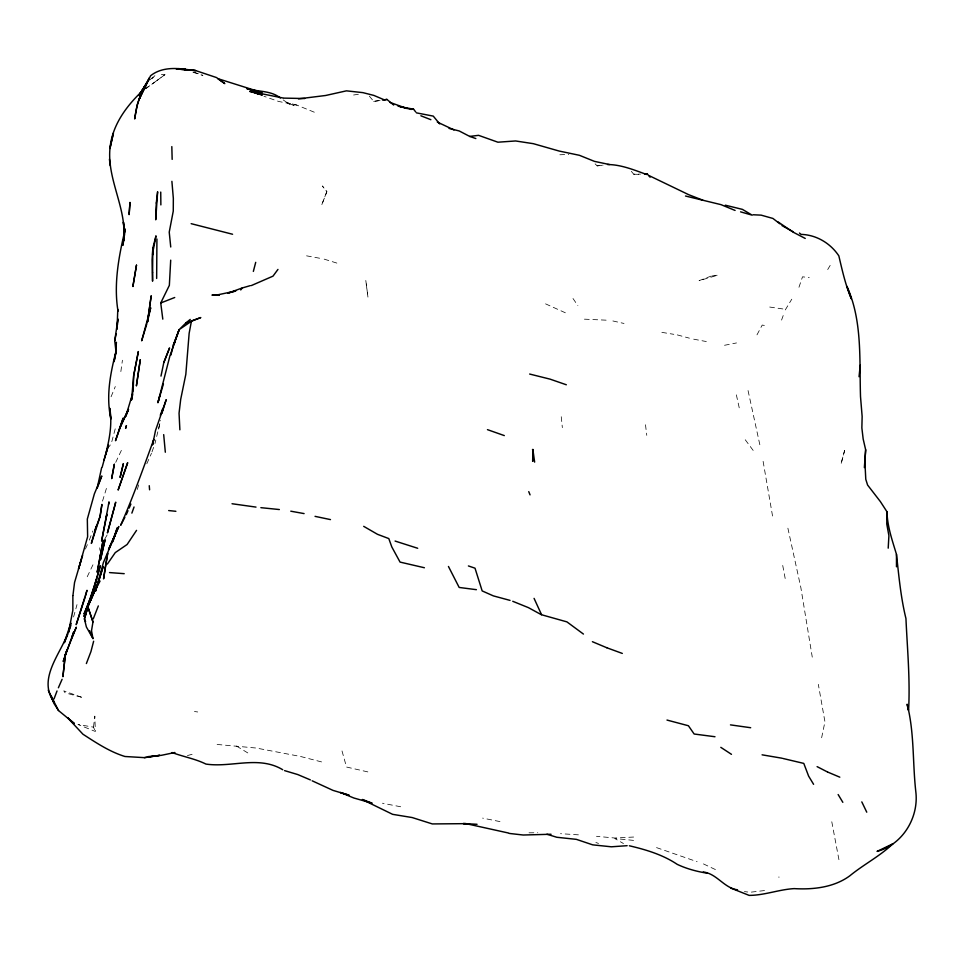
<?xml version="1.0" encoding="UTF-8"?>
<svg xmlns="http://www.w3.org/2000/svg" width="964" height="964" viewBox="0 0 964 964"><rect width="100%" height="100%" fill="white"/><g stroke="black" fill="none" stroke-linecap="round" stroke-linejoin="round"><path stroke-width="0.72" stroke-dasharray="4.82 3.62" d="M93.484 727.157L94.834 716.107L95.352 731.483L77.951 724.482L93.484 727.157L95.352 731.483M120.849 371.574L122.428 360.247M159.795 423.618L154.975 443.548M158.674 429.149L160.446 420.461M821.629 737.749L824.943 721.783L818.328 684.368M115.222 428.847L111.932 441.223L109.45 446.585M73.577 616.96L77.012 604.633M106.414 488.423L101.63 504.003M137.25 489.483L139.021 483.94M781.575 320.084L784.238 312.637M151.975 451.935L153.975 446.344M326.579 192.185L321.578 205.272L326.88 191.715L322.338 185.968L326.88 191.715M89.327 540.081L92.833 530.995M111.077 396.758L115.294 386.528M85.422 549.058L88.821 541.382M146.793 463.78L151.469 453.333M115.716 462.371L122.079 448.911M87.218 576.761L94.098 562.434M756.981 334.845L762.211 325.061L765.524 325.651M104.751 539.093L107.619 534.128M827.702 269.546L830.51 264.835M785.274 309.926L791.769 299.202M798.963 287.26L802.506 276.813L809.218 277.584M164.928 74.674L154.204 82.53L164.928 74.674L158 74.373M152.023 78.735L154.915 75.626M149.553 80.193L154.818 75.529M145.901 88.628L154.433 82.193M144.817 89.001L154.433 82.53M187.438 755.559L192.595 754.173M724.53 345.281L736.484 342.943M353.607 95.002L359.452 94.098M369.357 96.123L373.683 101.377L381.021 100.28M373.683 101.377L380.515 100.497M595.113 163.832L597.126 165.868L603.078 165.109M764.512 890.555L749.908 892.278L744.449 891.604M597.126 165.868L603.958 165.121M633.625 837.041L614.755 838.017L596.499 836.306M559.867 154.782L568.808 154.348M631.312 171.315L633.722 174.219L640.518 174.11M529.031 832.812L537.779 832.751M633.722 174.219L639.445 174.351M606.103 320.168L583.569 319.132M778.587 877.083L779.189 877.095M578.388 834.836L560.53 833.679M217.117 744.449L256.219 748.04L300.479 756.463L324.651 762.717M633.541 840.391L614.767 838.511L623.443 843.524M194.463 711.516L197.704 711.974M769.718 307.046L782.925 308.962M661.87 332.363L673.8 334.315M499.967 821.593L482.627 818.111M400.663 806.76L382.467 803.229M306.564 255.834L321.554 258.581M693.706 339.183L706.323 341.545M612.899 320.964L624.009 323.458M314.3 112.21L296.888 105.112L278.512 101.425L263.943 96.255M367.838 771.911L346.498 767.031L341.401 748.739M296.888 105.112L287.139 102.678L294.153 105.715L286.465 102.28L289.983 104.618L282.777 99.641M677.306 334.906L689.393 338.171M324.181 259.135L337.906 263.413M656.544 847.609L697.105 861.708M192.981 72.24L202.705 75.397M193.836 72.119L202.91 75.385M703.431 863.913L717.794 870.685M595.885 842.464L598.487 843.44M565.35 312.782L545.19 303.684M236.469 746.04L249.23 753.8M745.256 439.777L753.908 451.417M573.002 298.515L577.882 305.624M748.052 390.565L760.114 446.007M782.72 565.458L785.636 580.906M739.231 407.808L736.243 394.3M787.889 528.188L800.867 587.666L812.266 657.135M763.114 461.358L772.598 516.33M831.787 821.774L839.572 863.069M645.494 424.763L646.772 435.33M561.253 416.737L562.349 427.642M99.726 547.781L99.919 550.287M844.621 450.465L840.957 464.262L844.621 450.465M711.287 276.029L699.081 280.669L718.06 275.114L711.287 276.029M81.398 697.201L65.154 692.851L63.757 690.851L81.398 697.201M366.441 285.26L365.79 280.416L367.971 297.31L366.441 285.26"/><path stroke-width="1.45" d="M72.878 595.86L72.854 610.284L68.528 632.396L70.866 625.359M532.863 449.489L532.682 461.31L532.863 449.489L534.646 462.13M799.457 233.035L801.012 234.385C816.351 234.782 830.414 243.217 838.837 255.858C842.247 270.342 845.464 285.019 851.357 298.852L846.898 286.332C862.551 320.771 859.31 359.717 860.515 396.638L862.141 416.448L861.864 427.896L863.166 438.982L865.66 449.814L864.889 461.684L865.78 479.301L867.588 485.037L880.361 501.569L886.988 511.776L886.76 523.97L888.904 535.635L888.206 548.167M156.65 278.463L156.927 239.012M152.625 254.906L152.83 248.146L155.999 235.843L153.397 249.278M133.128 391.902L133.671 375.659L138.346 351.583L133.671 375.659L131.562 399.903L132.61 394.565M117.042 329.351L117.789 309.432M908.594 710.022C910.233 679.451 907.317 648.989 905.943 618.526C900.774 597.463 898.858 575.906 896.472 554.372C892.29 540.346 887.35 526.597 886.988 511.776M118.018 311.203C113.475 283.765 118.934 255.629 125.248 229.01L122.898 245.29L124.428 235.096L123.404 222.094L124.452 231.505L123.633 240.325C127.212 208.995 106.992 179.846 109.956 148.492C112.089 125.236 126.308 106.1 142.744 90.568M865.66 449.814L864.359 467.6M170.7 260.16L169.351 285.368L160.735 302.985L162.796 319.144M117.427 324.904L117.945 318.964L114.74 340.738L115.921 351.004L116.367 342.28L115.632 354.149L114.041 361.705L116.343 350.004C110.667 372.08 105.811 395.276 110.727 418.027L110.752 419.123L109.763 408.278C113.186 428.305 107.341 448.127 102.136 467.299M859.044 376.719L860.237 365.199M72.939 595.451L74.553 582.497L81.398 559.228M101.569 467.986L97.183 488.194L101.786 475.999L94.364 493.893L87.326 519.066L87.628 536.743L78.542 568.917L82.591 555.445M88.435 603.982L88.616 603.38L87.772 606.609L92.978 621.937L91.508 630.745L92.966 638.566L86.386 626.986L84.434 618.936L100.316 565.784L94.002 588.691L83.989 616.502L92.725 592.788L96.581 579.497L84.736 614.14M99.955 558.277L103.1 540.238L97.171 572.279L100.846 553.083M106.185 517.716L106.884 514.354L101.606 541.117L109.028 501.895L108.595 504.341M191.402 321.265L179.159 329.628L185.932 322.916L200.813 317.554L191.402 321.265L189.149 333.315L185.823 374.333L180.69 399.397L179.051 413.219L179.882 429.811M161.88 413.399L166.206 399.686L155.505 430.534L152.589 444.826L153.782 439.464C143.275 468.311 133.08 497.183 120.681 525.247L124.886 517.294M114.74 340.738L116.174 333.628M162.036 412.544L162.868 408.387L160.301 415.231M120.247 477.18L123.368 463.624L120.03 477.288M160.988 376.105L163.808 362.572L169.568 347.92L163.808 362.56M131.14 400.265L132.466 394.686M170.881 355.077L173.496 344.787L179.123 329.736L173.363 345.16L174.954 342.208M69.529 628.444L70.878 623.166L64.359 642.506M163.434 383.865L157.951 402.603L159.699 395.855M253.351 271.414L255.713 262.341M93.641 641.217L90.953 651.556L86.374 663.545M157.951 402.603L169.905 355.957L179.039 329.977M85.555 595.788L87.001 590.317L76.192 624.672L85.121 597.222M88.616 603.38L84.434 618.936L85.579 621.551M85.157 616.092L87.772 606.609L94.4 591.547L87.772 606.609L92.978 621.937M95.171 529.887L100.232 515.993L101.919 504.437L99.858 517.343L100.232 515.993L91.351 543.419L96.183 526.284M105.727 454.647L108.522 445.055L103.931 460.25M132.719 393.252L125.778 416.328L128.513 409.411L119.958 427.618L115.511 440.717L123.175 418.087L119.09 430.185M146.877 323.711L141.66 340.81L150.685 307.769L147.347 322.313M97.858 583.919L89.423 602.958L97.858 583.919L103.196 566.495L95.556 591.125L103.389 562.578L118.813 526.501L108.534 549.48L114.873 535.225L113.162 539.732L117.21 527.898L112.86 541.696M89.652 601.259L92.942 591.643M93.243 618.936L98.328 605.922M90.616 598.668L92.725 592.788L84.025 614.008L90.074 599.945M131.863 513.125L134.044 506.992M54.032 698.888L57.021 690.971M64.407 642.614L68.01 633.673M126.284 514.643L128.007 510.691M129.164 508.064L130.887 504.112M58.382 687.778L62.094 679.295M119.958 427.618L128.405 409.266M67.082 635.348C58.587 656.195 38.114 679.753 53.9 701.913L48.26 690.224M94.906 590.631L100.051 581.063M138.852 95.4L146.395 83.892L138.852 95.4L145.709 84.928M136.551 530.357L127.115 544.491L115.27 552.601L107.365 564.061M240.723 289.947L242.229 287.971L250.254 285.645M277.957 269.414L272.993 276.15L251.327 285.573M146.251 84.928C139.31 94.701 136.31 107.112 134.671 118.97L137.153 104.931L142.262 90.363L149.36 77.964L139.479 98.653L150.589 75.734C160.542 67.805 173.568 67.733 185.558 69.336L178.605 68.613M185.932 322.916L190.221 319.421M650.098 177.183L647.314 173.99L646.615 174.508C634.119 169.953 620.912 164.555 607.537 164.531M141.033 92.098L143.467 90.363M160.735 302.985L174.725 297.502M242.229 287.971L227.721 293.225L235.758 290.995L216.37 295.129L211.96 295.092L219.286 295.309M144.383 757.644L159.542 755.39L144.383 757.644L124.959 756.499C109.559 751.727 96.207 742.786 82.964 734.231L67.576 717.746L74.312 723.518L58.491 710.528L53.851 703.274L50.863 695.55L58.491 710.528M393.686 105.04L386.889 99.4L384.612 99.979L373.924 95.436L362.898 92.64L346.425 90.845L325.663 95.484L298.466 98.87M174.918 752.498L161.458 755.306L148.215 756.595M382.491 100.063L386.889 99.4M449.043 128.417L459.213 130.959L469.721 136.418L478.566 135.334L497.906 142.202L515.607 140.961L533.357 143.684L559.144 151.047L579.412 155.3L594.427 161.362L609.429 164.531M415.725 111.945L413.532 109.173L410.989 109.378L398.012 106.124M627.154 845.681L611.381 846.802L592.703 844.85L576.376 839.355L556.806 837.27L546.937 834.234M551.022 834.258L523.223 835.017L509.402 833.45M644.603 174.038L647.314 173.99M283.826 98.111L304.672 98.533M508.715 833.077L466.07 823.654L432.318 823.931L412.158 817.544L392.625 814.339L362.404 799.602M466.07 823.654L463.274 823.569L477.06 824.292M753.197 214.767L761.138 215.141L772.911 218.442L779.996 223.877M109.522 572.58L124.211 573.676M413.532 109.173L400.313 106.775M260.87 507.667L279.355 509.546M168.688 510.559L175.882 511.294M476.409 589.679L459.165 587.45L448.453 566.471M730.471 724.88L750.679 727.724M714.987 736.737L694.152 734.014L688.417 725.747L666.992 720.06M232.035 503.738L256.002 507.1M762.078 754.824L782.262 758.258M282.982 98.003L249.664 91.339L262.196 95.087M290.779 511.185L304.094 513.595M706.853 873.143C696.647 871.48 686.537 868.769 677.198 864.346C662.991 854.779 645.952 849.658 629.371 845.789M416.46 112.872L433.27 116.114L439.68 123.898M685.5 196.017L721 204.645L735.086 210.441M315.047 516.355L330.471 519.596M246.917 88.592C258.063 91.966 270.739 90.303 280.367 97.979M417.689 548.275L395.083 541.057M424.401 567.748L400.06 562.096L391.818 546.962L388.805 538.575L377.514 534.321L363.693 526.344M191.161 223.672L232.577 234.252M529.646 374.044L550.07 379.141L566.326 384.769M541.611 614.767L566.916 621.876L583.437 634.071M703.274 871.962C717.011 873.746 724.097 888.109 737.532 889.82M246.929 88.652L262.088 92.604L217.876 78.662L224.793 83.615L216.538 77.566L195.62 70.577L176.412 68.962L195.62 70.577L183.256 69.083L186.04 69.986M510.04 600.391L493.363 595.885L482.169 590.92L475.011 568.182L468.396 565.94M783.045 758.499L803.783 763.404L808.627 776.128L813.592 784.322M725.326 205.187L742.425 209.381L752.173 215.165L740.581 211.851M284.585 770.622L297.743 774.55L310.372 779.9M261.991 94.797L253.424 92.002L258.689 94.159M469.721 136.418L475.842 138.551M172.062 752.535C183.341 756.776 195.114 758.716 205.959 764.078C231.685 767.85 258.786 755.27 282.729 769.73M389.661 102.28L406.868 108.474M606.802 647.76L622.298 653.423M487.459 429.643L504.317 435.595M312.155 780.804L333.002 790.384L349.089 795.204L340.437 792.468L353.86 798.011L372.08 803.181L362.512 799.493M532.453 449.598L533.14 449.863M702.804 200.163L688.802 194.74L649.194 175.665M420.87 115.788L430.872 119.693M730.628 888.037L749.149 895.387C764.488 895.363 778.948 889.483 794.216 888.615C813.206 889.76 834.041 887.41 849.754 875.866C863.696 864.419 879.939 856.201 892.929 843.765L877.047 851.417C902.69 844.597 919.029 817.472 915.8 791.577C912.51 762.548 914.462 732.592 907.136 704.214L908.245 710.046M512.752 601.295L528.441 607.645L541.298 614.671M592.402 641.699L606.742 647.724M827.787 772.104L839.813 777.177M437.319 122.067L453.972 129.923M805.241 238.445L793.36 232.276L778.177 221.997M817.098 766.633L827.461 771.971M781.997 225.6L793.372 231.914M720.807 747.341L731.471 754.33M838.138 794.541L842.837 802.325M861.804 801.891L866.756 812.182M534.068 598.379L541.479 614.526M89.556 630.709L92.966 638.566M528.754 491.64L530.055 494.869M109.426 159.144L110.221 165.627M170.736 246.989L169.23 232.131L173.267 211.068L173.339 198.415L171.893 181.328M163.687 434.631L165.326 452.224M149.251 485.699L149.589 489.796M171.821 146.612L172.158 159.373M160.735 192.065L160.868 204.91M896.472 554.372L896.484 566.796M152.589 272.643L152.565 281.163L152.083 259.678L152.83 248.146L152.589 272.643M156.288 202.97L155.71 219.816L157.626 191.776L156.288 202.97M129.236 212.767L129.128 214.635L129.983 202.404L129.236 212.767M140.286 359.729L136.418 385.684L140.286 359.729M65.383 654.448L62.913 676.571L65.383 654.448L76.289 627.19L71.71 637.963L73.65 632.095L63.226 661.473L67.167 649.519L65.383 654.448M151.167 295.996L147.528 321.783L151.167 295.996M136.49 265.172L132.899 286.453L136.49 265.172M105.136 568.158L103.582 578.918L107.739 553.131L105.136 568.158M114.318 464.323L111.704 478.506L114.318 464.323M111.318 142.178L109.956 148.492L113.403 133.116L111.318 142.178M103.256 547.492L100.413 559.927L105.088 539.732L103.256 547.492M115.186 504.401L107.426 532.935L115.716 502.16L115.186 504.401M127.622 462.828L118.198 489.82L127.622 462.828M126.417 425.654L125.609 428.341L126.417 425.654"/></g></svg>
